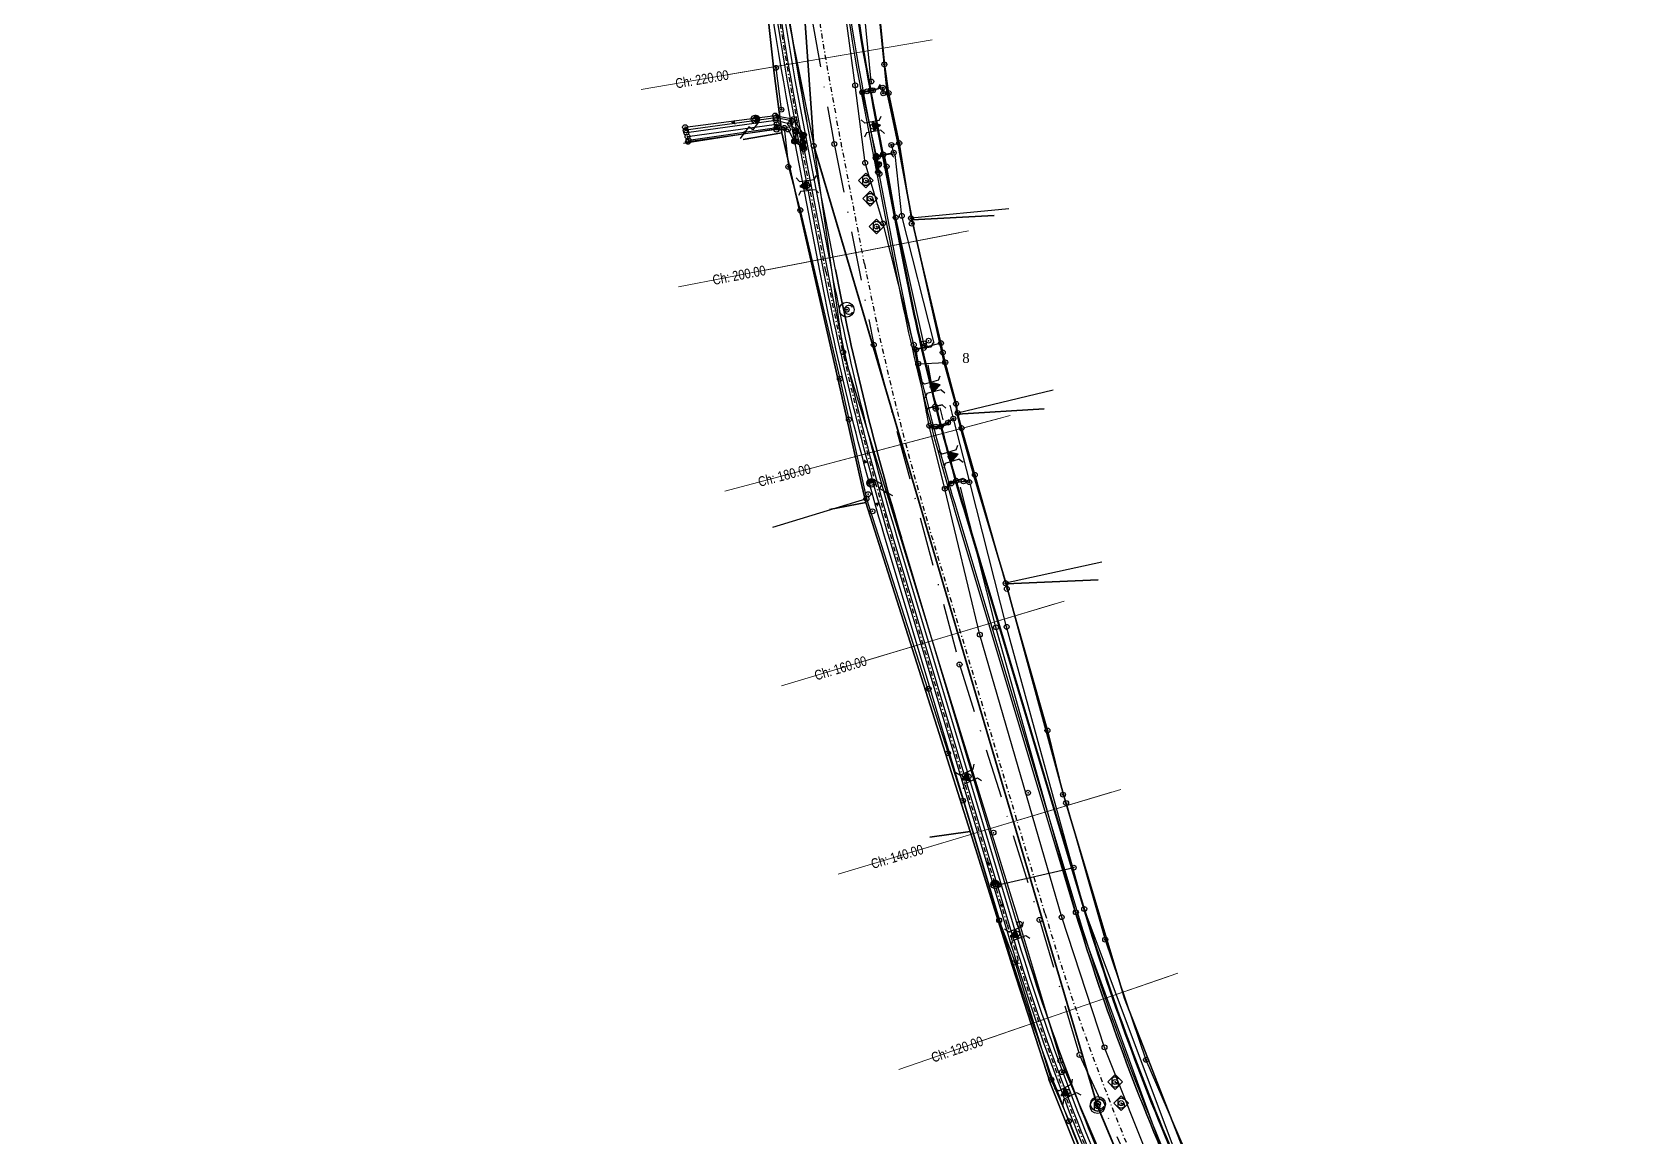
# Model space of a CAD drawing. Extents: x 0 to 459354, y 0 to 625322.
# Drawn here: x 458933.7 to 459096.3, y 624546.1 to 624658.4 of the extents above; entities that cross this region are included whole.
import ezdxf
from ezdxf.enums import TextEntityAlignment as Align

# ---------------------------------------------------------------- set-up
doc = ezdxf.new("R2010")
doc.units = 0
doc.header["$PDMODE"] = 32
doc.header["$PDSIZE"] = 0.5
doc.linetypes.add('DASHDOT', pattern=[1, 0.5, -0.25, 0, -0.25])
doc.linetypes.add('ZDASHDOT5x2', pattern=[9, 5, -2, 0, -2])
doc.layers.get('0').update_dxf_attribs({"color": 8})
for name, color, linetype in [('000_PXY', 8, 'Continuous'), ('02_ACCES_CURTE', 8, 'Continuous'), ('03_LINIE_ELECTRICA_AER', 8, 'Continuous'), ('03_ST_LUMINA_ELECTRICA_LINIE', 7, 'Continuous'), ('05_CV_CANAL', 8, 'Continuous'), ('05_CV_GAZ_AER', 8, 'Continuous'), ('09_ApaAx', 8, 'RIGOLA'), ('09_CabluElectric', 1, 'ELECTRIC'), ('ACCES', 221, 'Continuous'), ('Apa', 8, 'Continuous'), ('Ax proiectat', 12, 'DASHDOT'), ('B-mare', 11, 'Continuous'), ('B-mica', 11, 'Continuous'), ('Carosabil Pr', 12, 'Continuous'), ('DrumAx', 8, 'ZDASHDOT5x2'), ('DrumLateral', 8, 'Continuous'), ('Gard Nou', 91, 'Continuous'), ('LIMITE', 1, 'Continuous'), ('PARCELE_ClipVS', 82, 'Continuous'), ('PLATFORMA', 1, 'Continuous'), ('PlatformeBetAsf', 161, 'Continuous'), ('PODET', 8, 'Continuous'), ('Sant-Pr', 161, 'Continuous'), ('Texte', 7, 'Continuous'), ('TOPO_CERC', 1, 'Continuous'), ('TOPO_POINTS', 7, 'Continuous'), ('TOPO_SYMBOL', 8, 'Continuous'), ('work', 6, 'Continuous'), ('ZID', 11, 'Continuous')]:
    doc.layers.add(name, color=color, linetype=linetype)
for name, color, linetype, lineweight in [('02_PODET', 8, 'Continuous', 35), ('09_Canalizare', 2, 'CANAL', 35), ('Cross1', 171, 'Continuous', 35), ('Pod', 2, 'Continuous', 35)]:
    doc.layers.add(name, color=color, linetype=linetype, lineweight=lineweight)
doc.layers.add('ARD-XLINES', color=2, linetype='Continuous', lineweight=0, plot=False)
doc.styles.add('Arial', font='arial.ttf', dxfattribs={"width": 0.8})
doc.styles.get("Standard").update_dxf_attribs({"font": 'arial.ttf'})
doc.styles.add('Times2', font='times.ttf', dxfattribs={"height": 2})
doc.linetypes.add('CANAL', pattern='A,3.5,-0.5,[4,GEOLAND.SHX,S=1,R=0,X=0,Y=0],-0.5,3.5,-2.5,3.5,-0.9,["C",Standard,S=1.5,R=0,X=-0.5,Y=-0.75],-0.9,3.5,-2.5', length=21.8)
doc.linetypes.add('ELECTRIC', pattern='A,4,-0.9,["E",Standard,S=1.5,R=0,X=-0.5,Y=-0.75],-0.9,4,-2', length=11.8)
doc.linetypes.add('FENCELINE3-ISO', pattern='A,8.89,[130,ltypeshp.shx,S=3.175,R=45,X=0,Y=0],0,[130,ltypeshp.shx,S=3.175,R=-45,X=0,Y=0],27.94', length=36.83)
doc.linetypes.add('RIGOLA', pattern='A,0.001,[6,GEOLAND.SHX,S=1,R=0,X=0,Y=0],-2', length=2.001)

# ---------------------------------------------------------------- blocks, each defined once
blk = doc.blocks.new('PctRad')
blk.add_point((0, 0))
blk = doc.blocks.new('STLELB')
for p, q in [((1.54, 1.32), (3.66, 3.45)), ((-0.63, 0.58), (0.83, 2.03)), ((0.83, 2.03), (1.54, 1.32))]:
    blk.add_line(p, q)
for points in [[(-0.85, 0, 0, 0, 0), (-5, 0, 0, 1, 0), (-4.18, 0, 0.25, 0.25, 0)], [(0.85, 0, 0, 0, 0), (5, 0, 0, 1, 0), (4.18, 0, 0.25, 0.25, 0)]]:
    blk.add_lwpolyline(points, format="xyseb")
for points in [[(0, 0), (-0.85, 0)], [(0, 0.1), (-0.84, 0.1)], [(0, 0.2), (-0.83, 0.2)], [(0, 0.3), (-0.8, 0.3)], [(-0.8, 0.29), (-0.8, -0.29)], [(0, 0.4), (-0.75, 0.4)], [(-0.7, 0.48), (-0.7, -0.48)], [(0, 0.5), (-0.69, 0.5)], [(-0.6, 0.6), (-0.6, -0.6)], [(0, 0.6), (-0.6, 0.6)], [(-0.5, 0.69), (-0.5, -0.69)], [(0, 0.7), (-0.48, 0.7)], [(-0.4, 0.75), (-0.4, -0.75)], [(-0.3, 0.8), (-0.3, -0.8)], [(0, 0.8), (-0.29, 0.8)], [(-0.2, 0.83), (-0.2, -0.83)], [(-0.1, 0.84), (-0.1, -0.84)], [(0, 0.85), (0, -0.85)], [(0, -0.1), (-0.84, -0.1)], [(0, -0.2), (-0.83, -0.2)], [(0, -0.3), (-0.8, -0.3)], [(0, -0.4), (-0.75, -0.4)], [(0, -0.5), (-0.69, -0.5)], [(0, -0.6), (-0.6, -0.6)], [(0, -0.7), (-0.48, -0.7)], [(0, -0.8), (-0.29, -0.8)]]:
    blk.add_lwpolyline(points)
blk.add_circle((0, 0), 0.85)
blk.add_solid([(2.19, 2.4), (2.62, 1.97), (3.68, 3.46)])
blk = doc.blocks.new('PODET')
for points in [[(-0.75, 0), (-1.03, -0.4)], [(-0.75, 0), (0.75, 0)], [(0.75, 0), (1.03, -0.4)]]:
    blk.add_lwpolyline(points)
blk = doc.blocks.new('PODETA')
blk.add_hatch(color=256).paths.add_polyline_path([(0.4, 0.1), (0, 0.79), (-0.4, 0.1)])
for points in [[(-0.5, 0.75), (-0.9, 1.03)], [(-0.5, 0.75), (-0.5, -0.75)], [(-0.5, 0), (0.5, 0)], [(0.5, 0.75), (0.9, 1.03)], [(0.5, 0.75), (0.5, -0.75)], [(-0.5, -0.75), (-0.9, -1.03)], [(0.5, -0.75), (0.9, -1.03)]]:
    blk.add_lwpolyline(points)
blk.add_lwpolyline([(-0.4, 0.1), (0.4, 0.1), (0, 0.79)], close=True)
blk = doc.blocks.new('AERGAZ')
blk.add_lwpolyline([(0, -0.75), (0.75, 0), (0, 0.75), (-0.75, 0)], close=True)
blk.add_lwpolyline([(0.34, 0.33, 0.487825), (-0.33, 0.33), (-0.33, -0.33, 0.463596), (0.34, -0.35, 0.259718)], format="xyb")
blk.add_lwpolyline([(0.34, -0.35), (0.34, -0.07), (-0.02, -0.07)])
blk = doc.blocks.new('LEB')
for points in [[(-0.85, 0, 0, 0, 0), (-5, 0, 0, 1, 0), (-4.18, 0, 0.25, 0.25, 0)], [(0.85, 0, 0, 0, 0), (5, 0, 0, 1, 0), (4.18, 0, 0.25, 0.25, 0)]]:
    blk.add_lwpolyline(points, format="xyseb")
for points in [[(0, 0), (-0.85, 0)], [(0, 0.1), (-0.84, 0.1)], [(0, 0.2), (-0.83, 0.2)], [(0, 0.3), (-0.8, 0.3)], [(-0.8, 0.29), (-0.8, -0.29)], [(0, 0.4), (-0.75, 0.4)], [(-0.7, 0.48), (-0.7, -0.48)], [(0, 0.5), (-0.69, 0.5)], [(-0.6, 0.6), (-0.6, -0.6)], [(0, 0.6), (-0.6, 0.6)], [(-0.5, 0.69), (-0.5, -0.69)], [(0, 0.7), (-0.48, 0.7)], [(-0.4, 0.75), (-0.4, -0.75)], [(-0.3, 0.8), (-0.3, -0.8)], [(0, 0.8), (-0.29, 0.8)], [(-0.2, 0.83), (-0.2, -0.83)], [(-0.1, 0.84), (-0.1, -0.84)], [(0, 0.85), (0, -0.85)], [(0, -0.1), (-0.84, -0.1)], [(0, -0.2), (-0.83, -0.2)], [(0, -0.3), (-0.8, -0.3)], [(0, -0.4), (-0.75, -0.4)], [(0, -0.5), (-0.69, -0.5)], [(0, -0.6), (-0.6, -0.6)], [(0, -0.7), (-0.48, -0.7)], [(0, -0.8), (-0.29, -0.8)]]:
    blk.add_lwpolyline(points)
blk.add_circle((0, 0), 0.85)
blk = doc.blocks.new('CVC')
blk.add_lwpolyline([(0.67, 0.67, 0.487825), (-0.66, 0.67), (-0.66, -0.66, 0.463596), (0.67, -0.7, 0.259718)], format="xyb")
blk.add_circle((0, 0), 1.5)
blk = doc.blocks.new('PUNCTOPO')
at = {"layer": 'TOPO_CERC'}
blk.add_circle((0, 0), 0.25, dxfattribs=at)
at = {"layer": 'TOPO_SYMBOL'}
blk.add_point((0, 0), dxfattribs=at)
blk = doc.blocks.new('$CAMIN_CANAL')
blk.add_circle((0, 0), 1.5)
blk.add_text('C', height=2).set_placement((-0.64, -1.03))

msp = doc.modelspace()

# ---------------------------------------------------------------- linework, layer by layer
at = {"layer": '09_ApaAx', "linetype": 'Continuous'}
for points in [[(459018.961, 624653.315, 349.975), (459018.256, 624660.241, 349.998), (459016.624, 624676.219, 350.332), (459014.326, 624696.428, 350.606), (459014.592, 624712.809, 350.718), (459016.529, 624729.424, 350.814), (459016.555, 624729.799, 350.816)], [(459019.01, 624653.045, 349.965), (459018.961, 624653.315, 349.975)], [(459024.362, 624626.454, 349.478), (459024.3, 624626.701, 349.484), (459021.438, 624639.502, 349.667), (459020.52, 624644.673, 349.64), (459020.334, 624645.705, 349.68)], [(459026.27, 624618.939, 349.291), (459025.96, 624620.161, 349.322)], [(459049.334, 624542.637, 348.533), (459049.139, 624543.034, 348.536), (459039.751, 624568.86, 348.75), (459031.628, 624597.838, 348.768), (459028.015, 624612.067, 349.121)]]:
    msp.add_polyline3d(points, dxfattribs=at)
at = {"layer": '09_CabluElectric'}
msp.add_polyline3d([(459031.858, 624571.639, 350.075), (459039.527, 624573.405, 349.109)], dxfattribs=at)
at = {"layer": '09_Canalizare'}
msp.add_polyline3d([(458412.758, 625252.15, 360.219), (458494.912, 625210.561, 359.691), (458536.094, 625186.777, 359.783), (458584.022, 625170.175, 359.513), (458646.357, 625144.513, 359.27), (458770.124, 625072.277, 358.623), (458809.879, 625043.638, 358.163), (458868.313, 624990.057, 356.944), (458888.66, 624972.296, 356.813), (458918.01, 624948.764, 356.691), (458967.377, 624910.996, 355.31), (459005.081, 624876.348, 354.149), (459025.818, 624844.897, 353.334), (459028.629, 624827.889, 353.073), (459013.77, 624776.51, 352.479), (459006.738, 624736.883, 351.989), (459013.103, 624646.775, 350.696), (459041.95, 624549.155, 349.598), (459058.582, 624509.42, 349.445), (459079.9, 624466.879, 349.78), (459079.797, 624438.977, 349.784)], dxfattribs=at)
at = {"layer": 'ACCES'}
for points in [[(459009.269, 624654.704, 351.294), (459009.81, 624650.459, 351.337)], [(459020.714, 624652.155, 350.352), (459021.799, 624647.059, 350.245)], [(459010.525, 624644.644, 350.957), (459011.74, 624640.234, 350.823)], [(459026.039, 624626.725, 349.95), (459026.22, 624625.764, 349.922)], [(459026.474, 624624.769, 349.95), (459027.572, 624620.554, 349.859)], [(459015.757, 624623.104, 350.407), (459016.679, 624618.953, 350.462)], [(459028.13, 624618.083, 349.832), (459029.478, 624613.333, 349.817)], [(459026.754, 624585.043, 350.028), (459028.282, 624580.216, 350.057)], [(459038.445, 624580.826, 349.17), (459038.759, 624579.968, 349.162)], [(459031.956, 624568.047, 349.752), (459033.574, 624563.74, 349.652)], [(459037.25, 624551.848, 349.722), (459039.053, 624547.626, 349.554)]]:
    msp.add_polyline3d(points, dxfattribs=at)
at = {"layer": 'Apa'}
for points in [[(459025.361, 624626.709, 349.89), (459022.059, 624639.66, 350.107), (459021.37, 624645.892, 350.201)], [(459027.277, 624619.195, 349.764), (459026.965, 624620.418, 349.785)], [(459050.397, 624543.115, 349.537), (459050.281, 624543.377, 349.548), (459040.601, 624569.206, 349.12), (459032.713, 624597.874, 349.407), (459029.029, 624612.325, 349.649)]]:
    msp.add_polyline3d(points, dxfattribs=at)
at = {"layer": 'ARD-XLINES', "lineweight": 0}
for p, q in [((458995.572, 624652.504), (459025.145, 624657.546)), ((459004.443, 624654.016), (459024.159, 624657.378)), ((458999.368, 624632.45), (459028.826, 624638.129)), ((459008.205, 624634.154), (459027.844, 624637.94)), ((459004.063, 624611.687), (459033.067, 624619.355)), ((459012.764, 624613.987), (459032.1, 624619.099)), ((459009.835, 624591.887), (459038.57, 624600.505)), ((459018.455, 624594.472), (459037.612, 624600.217)), ((459015.58, 624572.73), (459044.315, 624581.347)), ((459024.2, 624575.315), (459043.357, 624581.06)), ((459021.758, 624552.9), (459050.12, 624562.678)), ((459030.267, 624555.833), (459049.175, 624562.352))]:
    msp.add_line(p, q, dxfattribs=at)
at = {"layer": 'Ax proiectat'}
for points in [[(459087.728, 624449.142), (459064.94, 624499.558), (459047.145, 624540.106, -0.0305603), (459036.606, 624568.761), (459024.89, 624607.828, -0.025228), (459018.269, 624634.779), (459015.362, 624649.856, -0.0417203), (459010.466, 624695.406), (459009.739, 624726.134, -0.0761058), (459017.481, 624786.171), (459026.213, 624816.521, 0.233658), (459018.327, 624860.126)], [(459084.083, 624447.494), (459061.286, 624497.931), (459043.483, 624538.499, -0.0305603), (459032.774, 624567.612), (459021.059, 624606.679, -0.025228), (459014.341, 624634.021), (459011.434, 624649.099, -0.0417203), (459006.468, 624695.312), (459005.74, 624726.039, -0.0761058), (459013.636, 624787.277), (459022.369, 624817.627, 0.233658), (459015.114, 624857.743)]]:
    msp.add_lwpolyline(points, format="xyb", dxfattribs=at)
at = {"layer": 'B-mare'}
msp.add_lwpolyline([(459096.088, 624485.544), (459089.597, 624468.506, -0.6670386), (459082.583, 624468.294), (459067.864, 624500.86), (459050.076, 624541.392, -0.0305603), (459039.671, 624569.68), (459027.955, 624608.748, -0.025228), (459021.411, 624635.384), (459018.504, 624650.462, -0.0417203), (459013.665, 624695.482), (459012.938, 624726.209, -0.0761058), (459020.556, 624785.286), (459029.288, 624815.636, 0.0392301), (459030.959, 624823.802, -0.2399143), (459036.954, 624832.674), (459042.977, 624836.009)], format="xyb", dxfattribs=at)
at = {"layer": 'B-mica'}
for points in [[(459095.434, 624485.793), (459088.943, 624468.756, -0.6670386), (459083.221, 624468.583), (459068.503, 624501.145), (459050.717, 624541.674, -0.0305603), (459040.341, 624569.882), (459028.626, 624608.949, -0.025228), (459022.098, 624635.517), (459019.192, 624650.594, -0.0417203), (459014.365, 624695.499), (459013.638, 624726.226, -0.0761058), (459021.228, 624785.092), (459029.961, 624815.442, 0.0392301), (459031.653, 624823.716, -0.2399143), (459037.293, 624832.062), (459043.316, 624835.396)], [(459095.341, 624485.828), (459088.849, 624468.791, -0.6670386), (459083.312, 624468.624), (459068.594, 624501.186), (459050.808, 624541.714, -0.0305603), (459040.437, 624569.91), (459028.721, 624608.977, -0.025228), (459022.197, 624635.536), (459019.29, 624650.613, -0.0417203), (459014.465, 624695.501), (459013.738, 624726.228, -0.0761058), (459021.325, 624785.065), (459030.057, 624815.415, 0.0392301), (459031.753, 624823.704, -0.2399143), (459037.341, 624831.974), (459043.364, 624835.309)]]:
    msp.add_lwpolyline(points, format="xyb", dxfattribs=at)
at = {"layer": 'Carosabil Pr'}
for points in [[(459076.72, 624426.441), (459080.164, 624438.725, 0.1762641), (459078.357, 624462.59), (459062.2, 624498.338), (459044.398, 624538.901, -0.0305603), (459033.732, 624567.9), (459022.016, 624606.967, -0.025228), (459015.323, 624634.211), (459012.416, 624649.288, -0.0417203), (459007.467, 624695.335), (459006.74, 624726.063, -0.0761058), (459014.598, 624787), (459023.33, 624817.35, 0.233658), (459015.917, 624858.339)], [(459096.275, 624485.472), (459089.784, 624468.435, -0.6670386), (459082.401, 624468.212), (459067.681, 624500.779), (459049.892, 624541.312, -0.0305603), (459039.479, 624569.623), (459027.764, 624608.69, -0.025228), (459021.215, 624635.346), (459018.308, 624650.424, -0.0417203), (459013.466, 624695.477), (459012.738, 624726.205, -0.0761058), (459020.364, 624785.341), (459029.096, 624815.691, 0.0392301), (459030.76, 624823.827, -0.2399143), (459036.857, 624832.849), (459042.88, 624836.184)]]:
    msp.add_lwpolyline(points, format="xyb", dxfattribs=at)
at = {"layer": 'DrumAx'}
msp.add_polyline3d([(459026.303, 624842.64, 353.331), (459027.285, 624830.43, 353.139), (459026.872, 624821.189, 353.116), (459024.277, 624811.922, 353.156), (459016.186, 624782.448, 352.628), (459011.691, 624765.113, 352.255), (459008.701, 624736.7, 351.852), (459009.294, 624696.923, 351.274), (459010.886, 624675.49, 350.996), (459012.897, 624659.714, 350.802), (459015.196, 624646.967, 350.661), (459019.207, 624626.551, 350.245), (459027.928, 624594.048, 349.849), (459036.06, 624568.09, 349.635), (459040.124, 624554.351, 349.597), (459059.038, 624512.997, 349.409), (459067.862, 624491.787, 349.328), (459080.316, 624464.914, 349.859), (459082.42, 624460.049, 350.083)], dxfattribs=at)
at = {"layer": 'DrumLateral'}
for p, q in [((459010.583, 624659.407, 350.954), (459013.103, 624646.775, 350.696)), ((459013.103, 624646.775, 350.696), (459016.094, 624625.801, 350.298)), ((459016.094, 624625.801, 350.298), (459034.026, 624567.682, 349.703)), ((459034.026, 624567.682, 349.703), (459038.174, 624553.784, 349.664)), ((459038.174, 624553.784, 349.664), (459056.132, 624512.103, 349.362))]:
    msp.add_line(p, q, dxfattribs=at)
for points in [[(459024.855, 624618.32, 350.135), (459023.272, 624626.559, 350.089), (459020.148, 624638.889, 350.465), (459018.337, 624645.052, 350.635), (459017.317, 624652.934, 350.642), (459016.413, 624659.73, 350.89), (459014.976, 624676.007, 351.114), (459012.596, 624696.629, 351.366), (459012.821, 624713.21, 351.71), (459013.468, 624736.132, 351.86)], [(459026.434, 624611.922, 349.962), (459024.855, 624618.32, 350.135)], [(459087.865, 624463.904, 350.398), (459085.012, 624464.069, 350.079), (459083.105, 624466.313, 349.899), (459070.166, 624492.97, 349.321), (459051.948, 624534.328, 349.514), (459047.713, 624542.476, 349.575), (459042.659, 624555.133, 349.553), (459038.307, 624568.378, 349.564), (459029.985, 624597.083, 349.761), (459026.434, 624611.922, 349.962)]]:
    msp.add_polyline3d(points, dxfattribs=at)
at = {"layer": 'Gard Nou', "linetype": 'FENCELINE3-ISO'}
for points in [[(459017.334, 624729.889, 351.698), (459016.888, 624729.318, 351.549), (459015.759, 624713.043, 350.856), (459015.45, 624702.793, 350.859), (459016.371, 624690.949, 350.686), (459018.708, 624671.287, 350.457), (459020.285, 624655.059, 350.284), (459020.714, 624652.155, 350.352)], [(459010.115, 624648.599, 351.191), (459010.525, 624644.644, 350.957)], [(459021.799, 624647.059, 350.245), (459022.997, 624639.418, 350.087), (459026.039, 624626.725, 349.95)], [(459011.74, 624640.234, 350.823), (459015.757, 624623.101, 350.409)], [(459026.22, 624625.764, 349.922), (459026.474, 624624.769, 349.95)], [(459027.572, 624620.554, 349.859), (459027.73, 624619.615, 349.992), (459028.13, 624618.083, 349.832)], [(459016.679, 624618.953, 350.462), (459018.464, 624610.898, 350.095), (459026.754, 624585.043, 350.028)], [(459029.478, 624613.333, 349.817), (459032.61, 624602.312, 349.536), (459036.858, 624587.339, 349.109), (459038.445, 624580.826, 349.17)], [(459028.282, 624580.216, 350.057), (459031.956, 624568.047, 349.752)], [(459038.759, 624579.968, 349.162), (459042.736, 624566.079, 349.027), (459046.876, 624553.869, 349.11), (459051.291, 624543.611, 349.508)], [(459033.574, 624563.74, 349.652), (459037.25, 624551.848, 349.722)], [(459039.053, 624547.626, 349.554), (459045.49, 624531.53, 349.459)]]:
    msp.add_polyline3d(points, dxfattribs=at)
at = {"layer": 'LIMITE'}
for points, elevation in [([(459010.115, 624648.599), (458999.864, 624647.007)], 351.191), ([(459032.95, 624640.385), (459022.997, 624639.418)], 350.087), ([(459037.459, 624621.928), (459027.73, 624619.615)], 349.992), ([(459018.464, 624610.898), (459008.904, 624607.965)], 350.095), ([(459042.374, 624604.471), (459032.61, 624602.312)], 349.536)]:
    msp.add_lwpolyline(points, dxfattribs=dict(at, elevation=elevation))
at = {"layer": 'PARCELE_ClipVS'}
for points in [[(459031.435, 624639.693), (459023.102, 624639.272), (459021.871, 624645.979), (459021.699, 624646.918), (459020.834, 624650.921), (459020.57, 624652.131), (459020.528, 624652.535), (459019.171, 624665.732), (459015.903, 624694.512), (459015.402, 624703.453), (459015.717, 624712.978), (459024.562, 624713.093)], [(459003.47, 624671.441), (459007.095, 624672.527), (459009.078, 624654.178), (459009.876, 624648.136), (459009.881, 624648.098), (459005.936, 624647.433)], [(459079.105, 624457.195), (459077.04, 624461.314), (459075.561, 624464.422), (459054.841, 624507.948), (459053.586, 624510.583), (459047.531, 624525.565), (459045.323, 624531.029), (459037.177, 624551.433), (459033.319, 624563.351), (459028.997, 624577.071), (459025.843, 624587.028), (459018.4, 624610.524), (459018.006, 624612.264), (459015.99, 624621.153), (459015.98, 624621.2), (459009.881, 624648.098), (459009.876, 624648.136), (459009.078, 624654.178), (459007.095, 624672.527)], [(459019.171, 624665.732), (459020.528, 624652.535), (459020.57, 624652.131), (459020.834, 624650.921), (459021.699, 624646.918), (459021.871, 624645.979), (459023.102, 624639.272), (459023.33, 624638.258), (459023.557, 624637.243), (459025.952, 624626.564), (459026.147, 624625.676), (459026.412, 624624.584), (459027.358, 624621.168), (459027.547, 624620.483), (459027.679, 624619.485), (459027.926, 624618.527), (459028.07, 624617.969), (459029.102, 624614.206), (459029.43, 624613.147), (459032.655, 624602.242), (459033.101, 624600.604), (459038.513, 624580.715), (459038.76, 624579.897), (459044.685, 624560.114), (459051.17, 624543.487)], [(459005.936, 624647.433), (459009.881, 624648.098), (459015.98, 624621.2), (459015.99, 624621.153), (459018.006, 624612.264), (459018.4, 624610.524), (459014.713, 624609.807)], [(459036.537, 624620.027), (459027.679, 624619.485), (459027.547, 624620.483), (459027.358, 624621.168), (459026.412, 624624.584), (459026.147, 624625.676), (459025.952, 624626.564), (459023.557, 624637.243), (459023.33, 624638.258), (459023.102, 624639.272), (459031.435, 624639.693)], [(459042.02, 624602.673), (459032.655, 624602.242), (459029.43, 624613.147), (459029.102, 624614.206), (459028.07, 624617.969), (459027.926, 624618.527), (459027.679, 624619.485), (459036.537, 624620.027)], [(459014.713, 624609.807), (459018.4, 624610.524), (459025.843, 624587.028), (459028.997, 624577.071), (459024.904, 624576.486)], [(459065.438, 624527.566), (459065.503, 624523.773), (459067.047, 624516.48), (459063.994, 624516.008), (459063.396, 624517.27), (459054.554, 624536.025), (459053.507, 624538.247), (459051.926, 624542.077), (459051.17, 624543.487), (459044.685, 624560.114), (459038.76, 624579.897), (459038.513, 624580.715), (459033.101, 624600.604), (459032.655, 624602.242), (459042.02, 624602.673)], [(459024.904, 624576.486), (459028.997, 624577.071), (459033.319, 624563.351), (459037.177, 624551.433), (459045.323, 624531.029), (459040.847, 624531.288)]]:
    msp.add_lwpolyline(points, dxfattribs=at)
at = {"layer": 'PLATFORMA'}
for points in [[(459020.714, 624652.155, 350.352), (459020.176, 624652.123, 350.522), (459020.114, 624652.685, 350.456), (459019.136, 624652.421, 350.826), (459018.539, 624652.313, 350.827), (459018.04, 624652.223, 350.72), (459019.448, 624645.766, 350.738), (459020.148, 624645.918, 350.738), (459021.234, 624646.079, 350.45), (459021, 624646.866, 350.493), (459021.799, 624647.059, 350.245)], [(459026.039, 624626.725, 349.95), (459023.495, 624626.039, 350.088), (459023.718, 624624.633, 350.142), (459026.474, 624624.769, 349.95)]]:
    msp.add_polyline3d(points, dxfattribs=at)
at = {"layer": 'PlatformeBetAsf'}
for points in [[(459000.034, 624648.678, 351.827), (459009.182, 624649.856, 351.24), (459011.075, 624649.502, 351.161)], [(459010.895, 624649.311, 351.065), (459009.246, 624649.621, 351.203), (459000.094, 624648.357, 351.794)], [(459000.162, 624648.124, 351.409), (459009.238, 624649.389, 350.851), (459010.712, 624649.018, 350.657)], [(459000.284, 624647.723, 351.424), (459009.336, 624648.983, 350.842), (459010.497, 624648.448, 350.619)], [(459009.322, 624648.424, 351.394), (459000.329, 624647.185, 351.868)], [(459000.381, 624647.347, 351.822), (459009.341, 624648.641, 351.272)], [(459009.322, 624648.424, 351.394), (459010.094, 624648.45, 351.232)], [(459010.497, 624648.448, 350.619), (459011.114, 624647.237, 350.636)], [(459011.299, 624648.367, 350.501), (459011.299, 624648.367, 350.501), (459010.712, 624649.018, 350.657)], [(459012.113, 624647.893, 350.988), (459011.075, 624649.502, 351.161)]]:
    msp.add_polyline3d(points, dxfattribs=at)
at = {"layer": 'Pod'}
for points in [[(459012.108, 624646.436, 351.015), (459012.113, 624647.893, 350.988)], [(459019.398, 624645.564, 350.619), (459019.642, 624644.108, 350.626)]]:
    msp.add_polyline3d(points, dxfattribs=at)
at = {"layer": 'PODET'}
for points in [[(459012.063, 624647.791, 350.837), (459012.079, 624646.6, 350.842)], [(459019.785, 624643.929, 350.634), (459019.604, 624645.638, 350.635)], [(459024.354, 624626.452, 349.79), (459024.371, 624626.36, 349.792)], [(459024.705, 624624.511, 349.829), (459025.512, 624620.047, 349.92)]]:
    msp.add_polyline3d(points, dxfattribs=at)
msp.add_polyline3d([(459024.855, 624618.32, 350.135), (459025.518, 624618.231, 350.242), (459026.751, 624618.64, 350.201), (459027.294, 624619.048, 349.959), (459028.923, 624612.588, 349.84), (459028.339, 624612.672, 350.114), (459027.075, 624612.453, 350.132), (459026.434, 624611.922, 349.962)], close=True, dxfattribs=at)
at = {"layer": 'Sant-Pr'}
for points in [[(459076.335, 624426.549), (459079.779, 624438.833, 0.1762641), (459077.993, 624462.425), (459061.834, 624498.175), (459044.032, 624538.74, -0.0305603), (459033.349, 624567.785), (459021.633, 624606.852, -0.025228), (459014.93, 624634.135), (459012.024, 624649.212, -0.0417203), (459007.067, 624695.326), (459006.34, 624726.053, -0.0761058), (459014.213, 624787.111), (459022.946, 624817.461, 0.233658), (459015.596, 624858.101)], [(459075.179, 624426.873), (459078.624, 624439.157, 0.1762641), (459076.899, 624461.931), (459060.738, 624497.687), (459042.933, 624538.258, -0.0305603), (459032.2, 624567.44), (459020.484, 624606.507, -0.025228), (459013.752, 624633.908), (459010.845, 624648.985, -0.0417203), (459005.868, 624695.297), (459005.14, 624726.025, -0.0761058), (459013.06, 624787.443), (459021.792, 624817.793, 0.233658), (459014.632, 624857.386)], [(459075.564, 624426.765), (459079.009, 624439.049, 0.1762641), (459077.264, 624462.096), (459061.104, 624497.849), (459043.299, 624538.418, -0.0305603), (459032.583, 624567.555), (459020.867, 624606.622, -0.025228), (459014.145, 624633.983), (459011.238, 624649.061, -0.0417203), (459006.268, 624695.307), (459005.54, 624726.034, -0.0761058), (459013.444, 624787.332), (459022.177, 624817.682, 0.233658), (459014.953, 624857.624)], [(459075.949, 624426.657), (459079.394, 624438.941, 0.1762641), (459077.628, 624462.261), (459061.469, 624498.012), (459043.666, 624538.579, -0.0305603), (459032.966, 624567.67), (459021.25, 624606.737, -0.025228), (459014.538, 624634.059), (459011.631, 624649.137, -0.0417203), (459006.667, 624695.316), (459005.94, 624726.044, -0.0761058), (459013.829, 624787.221), (459022.561, 624817.571, 0.233658), (459015.275, 624857.862)]]:
    msp.add_lwpolyline(points, format="xyb", dxfattribs=at)
at = {"layer": 'work'}
for p, q in [((459015.323, 624634.211), (459012.416, 624649.288)), ((459039.479, 624569.623), (459027.764, 624608.69)), ((459033.732, 624567.9), (459022.016, 624606.967))]:
    msp.add_line(p, q, dxfattribs=at)
for centre, radius, start, end in [((459285.389, 624701.917), 278, 181.35654, 190.91259), ((459288.475, 624686.874), 278.182, 190.91259, 196.69319), ((459276.07, 624640.573), 247, 196.69319, 203.69493), ((459276.07, 624640.573), 253, 196.69319, 203.69493)]:
    msp.add_arc(centre, radius, start, end, dxfattribs=at)
at = {"layer": 'ZID'}
for p, q in [((459011.349, 624648.21, 349.89), (459011.227, 624647.264, 349.82)), ((459011.985, 624647.695, 349.77), (459011.349, 624648.21, 349.89)), ((459011.227, 624647.264, 349.82), (459012.039, 624646.705, 349.807)), ((459012.039, 624646.705, 349.807), (459011.985, 624647.695, 349.77))]:
    msp.add_line(p, q, dxfattribs=at)
msp.add_polyline3d([(459012.063, 624647.791, 350.837), (459011.299, 624648.367, 350.501), (459011.114, 624647.237, 350.636), (459012.079, 624646.6, 350.842)], dxfattribs=at)

# ---------------------------------------------------------------- block references
at = {"layer": '000_PXY', "xscale": 0.1, "yscale": 0.1, "zscale": 0.1}
for p in [(459017.317, 624652.934, 350.642), (459018.961, 624653.315, 349.975), (459018.917, 624652.417, 350.818), (459009.182, 624649.856, 351.24), (459009.246, 624649.621, 351.203), (459000.034, 624648.678, 351.827), (459000.094, 624648.357, 351.794), (459000.162, 624648.124, 351.409), (459007.176, 624649.487, 351.568), (459009.238, 624649.389, 350.851), (459009.322, 624648.424, 351.394), (459009.336, 624648.983, 350.842), (459009.341, 624648.641, 351.272), (459010.497, 624648.448, 350.619), (459010.712, 624649.018, 350.657), (459010.895, 624649.311, 351.065), (459011.075, 624649.502, 351.161), (459011.312, 624648.213, 350.478), (459019.113, 624648.73, 350.776), (459000.284, 624647.723, 351.424), (459000.329, 624647.185, 351.868), (459000.381, 624647.347, 351.822), (459011.18, 624647.205, 350.589), (459012.062, 624646.62, 350.823), (459012.108, 624646.436, 351.015), (459012.113, 624647.893, 350.988), (459013.103, 624646.775, 350.696), (459015.196, 624646.967, 350.661), (459018.337, 624645.052, 350.635), (459019.398, 624645.564, 350.619), (459020.187, 624645.868, 350.724), (459020.52, 624644.673, 349.64), (459018.397, 624643.263, 350.683), (459019.642, 624644.108, 350.626), (459012.469, 624642.752, 350.739), (459018.849, 624641.41, 350.586), (459019.484, 624638.577, 350.437), (459020.148, 624638.889, 350.465), (459021.438, 624639.502, 349.667), (459022.059, 624639.66, 350.107), (459023.057, 624638.865, 350.081), (459024.785, 624626.973, 349.902), (459016.094, 624625.801, 350.298), (459019.207, 624626.551, 350.245), (459023.272, 624626.559, 350.089), (459024.289, 624626.236, 350.062), (459024.3, 624626.701, 349.484), (459025.206, 624622.271, 350.024), (459025.445, 624620.279, 350.026), (459026.01, 624618.252, 350.224), (459027.03, 624615.188, 349.899), (459018.938, 624612.507, 350.137), (459027.588, 624612.734, 350.122), (459018.647, 624611.369, 350.1), (459019.075, 624609.629, 350.082), (459032.736, 624601.737, 349.487), (459031.628, 624597.838, 348.768), (459032.713, 624597.874, 349.407), (459029.985, 624597.083, 349.761), (459027.928, 624594.048, 349.849), (459024.788, 624591.578, 349.714), (459028.849, 624582.662, 349.874), (459034.886, 624581.015, 349.523), (459031.369, 624576.956, 349.762), (459039.527, 624573.405, 349.109), (459031.537, 624571.696, 350.142), (459031.858, 624571.639, 350.075), (459038.307, 624568.378, 349.564), (459039.751, 624568.86, 348.75), (459040.601, 624569.206, 349.12), (459033.795, 624566.687, 349.726), (459034.026, 624567.682, 349.703), (459036.06, 624568.09, 349.635), (459038.174, 624553.784, 349.664), (459040.124, 624554.351, 349.597), (459042.659, 624555.133, 349.553), (459038.915, 624550.617, 349.671), (459043.735, 624551.613, 349.452), (459041.95, 624549.155, 349.598), (459044.353, 624549.466, 349.542)]:
    msp.add_blockref('PctRad', p, dxfattribs=at)
at = {"layer": '02_ACCES_CURTE'}
for p, rotation in [((459019.113, 624648.73, 350.776), 280.3708031339641), ((459012.469, 624642.752, 350.739), 97.4037376823934), ((459025.206, 624622.271, 350.024), 284.6817948511318), ((459027.03, 624615.188, 349.899), 287.4190269889315), ((459028.849, 624582.662, 349.874), 114.7391483907233), ((459033.795, 624566.687, 349.726), 111.4810881230723), ((459038.915, 624550.617, 349.671), 118.3132665929643)]:
    msp.add_blockref('PODETA', p, dxfattribs=dict(at, rotation=rotation))
at = {"layer": '02_PODET'}
for p, rotation in [((459018.917, 624652.417, 350.818), 190.9906450470812), ((459020.187, 624645.868, 350.724), 8.246220284916166), ((459024.289, 624626.236, 350.062), 187.5454240976939), ((459025.445, 624620.279, 350.026), 12.98427022662142), ((459026.01, 624618.252, 350.224), 197.8501282318088), ((459027.588, 624612.734, 350.122), 17.98622634791565)]:
    msp.add_blockref('PODET', p, dxfattribs=dict(at, rotation=rotation))
at = {"layer": '03_LINIE_ELECTRICA_AER', "xscale": 0.5, "yscale": 0.5, "zscale": 0.5, "rotation": 287.5269447451597}
msp.add_blockref('LEB', (459031.537, 624571.696, 350.142), dxfattribs=at)
at = {"layer": '03_ST_LUMINA_ELECTRICA_LINIE'}
for p, xscale, yscale, zscale, rotation in [((459007.176, 624649.487, 351.568), 0.4999999999999999, 0.4999999999999999, 0.4999999999999999, 188.4405449003061), ((459018.938, 624612.507, 350.137), 0.5, 0.5, 0.5, 285.8938965757251)]:
    msp.add_blockref('STLELB', p, dxfattribs=dict(at, xscale=xscale, yscale=yscale, zscale=zscale, rotation=rotation))
at = {"layer": '05_CV_CANAL', "xscale": 0.5, "yscale": 0.5, "zscale": 0.5}
msp.add_blockref('CVC', (459041.95, 624549.155, 349.598), dxfattribs=at)
at = {"layer": '05_CV_GAZ_AER'}
for p in [(459018.397, 624643.263, 350.683), (459018.849, 624641.41, 350.586), (459019.484, 624638.577, 350.437), (459043.735, 624551.613, 349.452), (459044.353, 624549.466, 349.542)]:
    msp.add_blockref('AERGAZ', p, dxfattribs=at)
at = {"layer": 'TOPO_POINTS', "xscale": 0.25, "yscale": 0.25, "zscale": 0.25}
for p in [(459009.269, 624654.704, 351.294), (459020.285, 624655.059, 350.284), (459018.04, 624652.223, 350.72), (459018.539, 624652.313, 350.827), (459019.136, 624652.421, 350.826), (459020.114, 624652.685, 350.456), (459020.176, 624652.123, 350.522), (459020.714, 624652.155, 350.352), (459009.81, 624650.459, 351.337), (459010.115, 624648.599, 351.191), (459011.299, 624648.367, 350.501), (459011.349, 624648.21, 349.89), (459011.114, 624647.237, 350.636), (459011.227, 624647.264, 349.82), (459011.985, 624647.695, 349.77), (459012.002, 624647.182, 349.826), (459012.023, 624647.1, 350.417), (459012.039, 624646.705, 349.807), (459012.063, 624647.791, 350.837), (459012.079, 624646.6, 350.842), (459021, 624646.866, 350.493), (459021.799, 624647.059, 350.245), (459019.448, 624645.766, 350.738), (459019.604, 624645.638, 350.635), (459019.719, 624644.839, 349.786), (459019.739, 624644.933, 350.312), (459020.148, 624645.918, 350.738), (459021.234, 624646.079, 350.45), (459010.525, 624644.644, 350.957), (459019.785, 624643.929, 350.634), (459011.74, 624640.234, 350.823), (459022.997, 624639.418, 350.087), (459016.459, 624630.122, 350.368), (459023.495, 624626.039, 350.088), (459024.354, 624626.452, 349.79), (459026.039, 624626.725, 349.95), (459026.22, 624625.764, 349.922), (459023.718, 624624.633, 350.142), (459026.474, 624624.769, 349.95), (459015.757, 624623.104, 350.407), (459015.757, 624623.101, 350.409), (459027.572, 624620.554, 349.859), (459016.679, 624618.953, 350.462), (459025.512, 624620.047, 349.92), (459027.294, 624619.048, 349.959), (459027.73, 624619.615, 349.992), (459024.855, 624618.32, 350.135), (459025.518, 624618.231, 350.242), (459026.751, 624618.64, 350.201), (459028.13, 624618.083, 349.832), (459027.075, 624612.453, 350.132), (459028.339, 624612.672, 350.114), (459028.923, 624612.588, 349.84), (459029.478, 624613.333, 349.817), (459018.464, 624610.898, 350.095), (459026.434, 624611.922, 349.962), (459032.61, 624602.312, 349.536), (459036.858, 624587.339, 349.109), (459026.754, 624585.043, 350.028), (459028.282, 624580.216, 350.057), (459038.445, 624580.826, 349.17), (459038.759, 624579.968, 349.162), (459031.956, 624568.047, 349.752), (459042.736, 624566.079, 349.027), (459033.574, 624563.74, 349.652), (459046.876, 624553.869, 349.11), (459038.323, 624552.614, 349.755), (459037.25, 624551.848, 349.722), (459041.999, 624549.385, 349.611), (459039.053, 624547.626, 349.554)]:
    msp.add_blockref('PUNCTOPO', p, dxfattribs=at)
at = {"layer": 'TOPO_SYMBOL', "xscale": 0.5, "yscale": 0.5, "zscale": 0.5}
for p in [(459016.459, 624630.122, 350.368), (459041.999, 624549.385, 349.611)]:
    msp.add_blockref('$CAMIN_CANAL', p, dxfattribs=at)

# ---------------------------------------------------------------- texts
at = {"layer": 'Cross1', "style": 'Arial', "width": 0.8}
for s, rotation, p in [('Ch: 220.00', 9.67569, (459004.443, 624654.016)), ('Ch: 200.00', 10.91259, (459008.205, 624634.154)), ('Ch: 180.00', 14.80782, (459012.764, 624613.987)), ('Ch: 160.00', 16.69319, (459018.455, 624594.472)), ('Ch: 140.00', 16.69319, (459024.2, 624575.315)), ('Ch: 120.00', 19.02142, (459030.267, 624555.833))]:
    msp.add_text(s, height=1, rotation=rotation, dxfattribs=at).set_placement(p, align=Align.MIDDLE_RIGHT)
at = {"layer": 'Texte', "style": 'Times2'}
msp.add_text('8', height=1, dxfattribs=at).set_placement((459028.201, 624624.713))

doc.saveas('drawing.dxf')
